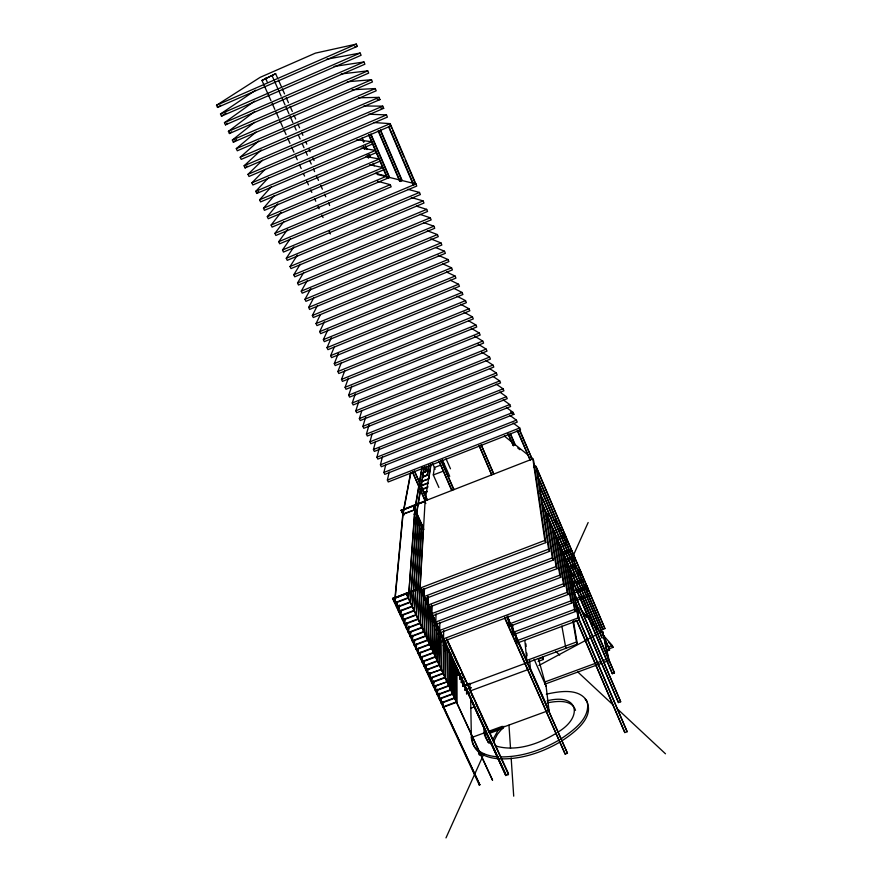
<?xml version="1.0" encoding="UTF-8"?>
<svg xmlns="http://www.w3.org/2000/svg" width="882" height="882" viewBox="0 0 882 882"><rect width="100%" height="100%" fill="white"/><g stroke="black" fill="none" stroke-linecap="round" stroke-linejoin="round"><path stroke-width="1.32" d="M443.051 701.433L443.139 707.298L456.711 702.27L456.534 667.476M441.353 697.706L441.243 703.219L454.825 698.191L454.726 663.551M454.825 698.191L454.903 663.948M478.441 751.288L479.356 754.849L482.575 753.68M479.323 753.195L479.356 754.849M439.468 693.649L439.335 699.128L452.929 694.101L452.918 659.615M452.929 694.101L453.094 660.012M437.571 689.581L437.439 695.038L451.033 690L451.121 653.827M451.033 690L451.297 655.602M435.686 685.435L435.532 690.948L449.136 685.887L449.313 649.891M449.136 685.887L449.478 651.655M433.79 681.334L433.613 686.846L447.24 681.775L447.461 648.546L445.09 649.428M431.882 677.255L431.706 682.734L445.333 677.652L445.642 644.577L443.271 645.47M445.333 677.652L445.818 644.974L443.459 645.867M429.986 673.164L429.788 678.611L443.425 673.528L443.811 640.608L441.441 641.501M443.425 673.528L443.999 641.005L441.628 641.898M443.668 630.751L443.514 638.855L567.17 592.34L558.747 542.606M427.88 668.655L427.869 674.487L441.507 669.394L441.992 636.628L439.622 637.521M439.28 693.241L439.148 698.72L452.742 693.682M439.864 622.229L439.666 630.465L563.477 583.763L555.318 534.602M426.171 664.962L425.94 670.353L439.6 665.249L440.162 632.648L437.792 633.541M439.6 665.249L440.339 633.044L437.968 633.938M424.253 660.85L424.01 666.219L437.681 661.103L438.519 629.053L436.149 629.946M437.384 689.173L437.24 694.63L450.845 689.592M437.681 661.103L438.332 628.657L435.962 629.55M422.335 656.726L422.081 662.073L435.752 656.947L436.502 624.654L434.12 625.558M435.752 656.947L436.678 625.051L434.308 625.955M435.454 686.405L435.333 690.54L448.949 685.479M437.053 629.98L437.252 623.089M437.274 628.976L437.428 623.475M433.591 680.926L433.426 686.428L447.24 681.775M436.039 613.894L435.796 622.031L559.783 575.152L551.889 526.576L549.321 527.568M420.416 652.603L420.152 657.917L433.834 652.79L434.661 620.652L432.279 621.556M433.834 652.79L434.848 621.049L432.467 621.953M431.651 678.214L431.507 682.315L445.134 677.244M418.509 648.259L418.211 653.76L431.904 648.612L432.864 615.427M431.904 648.612L433.051 615.823M416.58 644.125L416.271 649.593L429.975 644.444L431.463 605.019M429.788 672.757L429.589 678.203L443.227 673.12M432.213 605.526L431.915 613.585L556.068 566.52L548.45 518.528L545.903 519.509M429.975 644.444L431.232 605.978M414.65 639.979L414.331 645.415L428.035 640.255L429.192 606.926M428.035 640.255L429.435 605.956M428.365 596.916L428.013 605.096L552.341 557.854L544.999 510.446L542.441 511.439M425.973 664.543L425.752 669.945L439.401 664.841M412.732 635.746L412.379 641.236L426.094 636.065L427.649 596.089M426.094 636.065L427.836 596.486M424.066 660.431L423.823 665.8L437.483 660.684M410.792 631.589L410.428 637.047L424.154 631.865L425.499 598.878M424.154 631.865L425.752 597.93M424.518 588.448L424.11 596.596L548.604 549.166L536.124 466.501L533.996 464.77M422.147 656.318L421.894 661.654L435.565 656.528M420.229 652.184L419.953 657.509L433.635 652.371M408.95 626.066L408.476 632.857L422.213 627.664L423.955 588.889M422.213 627.664L424.132 589.286M427.153 499.344L427.108 500.105L414.386 470.955L427.153 499.344L425.157 500.116L418.311 619.23L404.562 624.445L404.981 618.988M418.244 649.218L418.013 653.341L431.706 648.204M406.922 623.166L406.525 628.657L420.262 623.453L421.894 588.967M420.262 623.453L422.081 589.374M425.256 501.274L401.299 510.612L425.256 501.274L412.379 471.749L424.595 498.881M416.392 643.706L416.072 649.174L429.777 644.025M424.694 501.053L425.819 503.556M418.311 619.23L423.272 528.02L420.89 528.946M403.03 614.798L402.6 620.233L416.359 615.008L421.75 524.669L419.193 525.22M414.463 639.56L414.132 645.007L427.847 639.836M416.359 615.008L421.585 524.294M401.09 610.52L400.626 616.011L414.408 610.774L420.064 520.931L417.506 521.494M412.533 635.327L412.192 640.817L425.907 635.646M414.408 610.774L419.887 520.567M399.248 604.964L398.664 611.777L412.445 606.529L418.366 517.194L415.808 517.756M410.505 632.537L410.24 636.628L423.966 631.446M412.445 606.529L418.2 516.819M408.664 627.003L408.278 632.438L422.015 627.245M397.176 602.119L396.691 607.533L410.483 602.285L416.668 513.456L420.67 489.323M410.483 602.285L416.502 513.081L420.284 490.304M406.723 622.747L406.326 628.238L420.075 623.034M410.847 472.763L403.008 514.36L394.717 603.288L408.509 598.029L414.97 509.708L422.103 467.692M408.509 598.029L414.805 509.333L418.95 484.946M404.783 618.569L404.364 624.026L418.123 618.811M413.294 505.496L423.514 528.053M402.831 614.379L402.401 619.803L416.161 614.589M400.891 610.101L400.439 615.581L414.209 610.344M398.94 605.901L398.466 611.347L412.247 606.11M396.977 601.7L396.492 607.114L410.284 601.855M410.692 472.41L402.842 513.986L394.519 602.869L408.311 597.599M420.185 588.051L506.191 775.366L420.196 587.842L392.534 598.613L544.844 540.434L532.86 458.838L530.744 457.141M403.416 515.242L401.145 510.083L403.427 515.088M443.668 467.515L444.153 463.822M438.905 487.481L433.305 474.935L434.396 467.515L440.493 465.2M425.113 500.888L430.802 464.164M421.464 481.726L428.828 478.838L430.89 465.509M422.357 477.283L427.274 475.354L428.586 465.729M424.44 494.383L424.859 491.737M427.274 475.354L428.95 464.748M423.25 472.829L425.708 471.859L426.403 466.247M425.708 471.859L426.557 466.589M422.897 490.943L423.316 488.308M421.111 486.644L424.451 466.534M421.133 488.749L421.585 486.037M420.957 486.28L424.077 467.526M491.517 744.265L491.781 742.887M419.413 482.233L421.949 467.339M513.192 423.051L519.718 427.957L520.545 429.898L388.234 481.958L387.374 480.062L389.205 472.024M509.807 415.29L516.411 420.174L517.238 422.125L384.773 474.362L383.913 472.454L385.787 464.516M506.411 407.517L513.092 412.379L513.919 414.331L381.3 466.743L380.429 464.825L382.391 456.854M503.126 399.811L509.763 404.551L510.59 406.514L377.816 459.092L376.945 457.185L379.293 448.001M499.708 391.994L506.411 396.702L507.249 398.664L374.321 451.43L373.45 449.511L375.556 441.595M496.268 384.155L503.071 388.83L503.909 390.803L370.815 443.745L369.944 441.816L372.138 433.867M492.961 376.382L499.708 380.936L500.546 382.909L367.309 436.028L366.427 434.098L369.062 424.948M489.499 368.5L496.334 373.009L497.172 374.993L363.781 428.299L362.899 426.359L365.644 417.164M486.037 360.595L492.95 365.06L493.799 367.055L360.242 420.538L359.36 418.597L361.774 410.825M481.55 352.028L489.565 357.1L490.414 359.084L356.692 412.765L355.81 410.814L358.742 401.707M478.044 344.09L486.158 349.096L487.007 351.102L353.142 404.959L352.249 402.997L355.314 393.857M474.527 336.13L482.741 341.08L483.601 343.087L349.57 397.132L348.677 395.169L351.808 386.151M493.457 741.96L497.404 734.298L504.074 726.283M471.164 328.247L479.323 333.043L480.183 335.05L345.987 389.282L345.094 387.308L348.368 378.257M492.586 740.064L498.407 729.833M468.805 320.927L475.883 324.973L476.743 326.99L342.403 381.399L341.499 379.425L344.84 370.517M464.064 312.228L472.443 316.881L473.303 318.909L338.798 373.505L337.894 371.52L341.378 362.579M460.68 304.279L468.992 308.766L469.852 310.795L335.193 365.578L334.289 363.593L338.346 353.539M457.097 296.22L465.52 300.619L466.391 302.658L331.566 357.629L330.662 355.644L334.366 346.802M453.502 288.127L462.047 292.449L462.918 294.5L327.939 349.658L327.024 347.662L331.345 337.74M445.983 837.9L483.777 754.044M573.487 555.054L588.151 522.519M450.085 280.123L458.563 284.258L459.434 286.308L324.289 341.665L323.374 339.669L327.883 329.703M446.468 271.998L455.068 276.044L455.939 278.095L320.629 333.65L319.714 331.643L324.311 321.853M442.83 263.85L451.551 267.797L452.433 269.859L316.969 325.601L316.043 323.584L320.243 314.995M438.145 255.24L448.034 259.529L448.916 261.601L313.286 317.531L312.36 315.513L317.255 305.878M435.719 247.588L444.506 251.238L445.388 253.31L309.593 309.439L308.678 307.41L313.76 297.752M430.769 238.879L440.967 242.914L441.849 244.998L305.9 301.324L304.974 299.285L310.806 288.635M427.307 230.764L437.406 234.568L438.299 236.652L302.184 293.177L301.258 291.137L307.333 280.454M423.581 222.54L433.845 226.189L434.738 228.284L298.458 285.007L297.532 282.957L303.717 272.505M419.843 214.304L430.273 217.788L431.166 219.894L294.72 276.816L293.783 274.765L300.233 264.28M416.348 206.123L426.69 209.365L427.583 211.471L290.972 268.591L290.035 266.529L297.333 255.141M484.626 734.177L486.599 731.376M411.266 197.469L423.084 200.909L423.988 203.025L287.223 260.344L286.275 258.283L293.871 246.883M407.771 189.288L419.479 192.43L420.383 194.558L283.453 252.076L282.505 250.003L290.233 238.868M374.111 122.554L390.197 123.634L416.767 186.058L279.671 243.785L278.723 241.701L287.587 229.452M377.419 181.218L390.252 184.68L391.167 186.808L275.868 235.461L274.919 233.377L283.784 221.625M387.507 178.285L272.064 227.104L271.116 225.02L280.95 212.518M383.824 169.741L268.249 218.736L267.29 216.641L277.753 203.896M380.131 161.163L264.424 210.335L263.464 208.229L274.104 195.826M376.438 152.564L260.576 201.912L259.617 199.795L271.336 186.719M268.591 177.657L255.758 191.339L256.728 193.456L258.547 191.482M377.463 174.482L415.863 183.93L413.305 184.768L388.576 126.732L391.123 125.806L252.858 184.977L251.888 182.85L265.195 169.289M368.731 114.219L386.481 114.903L387.418 117.097L248.978 176.466L248.007 174.338L262.494 160.248M261.226 149.94L244.116 165.794L245.097 167.933L247.092 166.048M358.368 97.792L379.028 97.373L379.955 99.578L241.194 159.377L240.213 157.228L258.613 140.988M352.127 89.755L375.269 88.564L376.217 90.769L237.28 150.789L236.299 148.639L256.023 132.068M254.501 122.355L232.363 140.018L233.344 142.167L236.497 139.621M254.777 111.419L228.416 131.363L229.408 133.524L231.536 131.892M254.567 101.11L224.469 122.686L225.461 124.858L227.677 123.248M558.008 732.082C583.454 716.945 578.515 692.767 547.094 700.837M255.582 90.207L220.5 113.987L221.492 116.159L226.001 113.061M270.917 100.592L261.954 80.46L275.636 73.702L277.312 77.473M261.954 80.46L275.636 73.702M217.512 107.439L357.298 46.338L356.35 44.1L315.381 53.141L260.157 77.34L216.52 105.256L217.512 107.439L220.952 105.212M556.233 733.273C538.428 744.154 516.003 752.114 495.243 745.852M560.743 739.028C572.925 730.704 590.731 718.554 587.236 701.554C579.254 687.585 559.397 691.378 546.311 694.178M561.636 741.034C574.083 732.766 595.703 717.264 586.1 700.176M559.486 739.8C541.746 750.218 521.361 757.142 500.612 756.899M560.379 741.795C542.287 752.423 521.438 759.468 500.27 758.829M538.858 665.524L602.571 631.314L609.153 660.497L603.994 662.393M553.378 531.471L560.654 527.634M554.172 533.334L556.597 532.055M559.023 530.777L561.448 529.498M530.104 459.875L532.055 458.927L519.741 429.997L517.778 430.956L517.183 430.493L530.104 459.875L517.778 430.956M507.9 433.812L513.346 445.653L515.22 444.737L510.347 433.338M443.646 643.728L446.094 642.57M444.782 648.358L447.251 647.201M444.462 650.927L448.166 649.174M378.102 130.801L399.767 181.372L401.751 180.457L380.649 131.153M399.767 181.372L402.192 180.567L380.517 129.93M371.046 135.144L389.205 177.37L387.705 178.351L389.612 177.469L370.892 133.943M388.576 126.732L391.123 125.806M216.52 105.256L356.35 44.1M220.5 113.987L360.154 53.052L361.113 55.279L221.492 116.159M224.469 122.686L363.957 61.972L364.905 64.199L225.461 124.858M228.416 131.363L367.739 70.869L368.687 73.085L229.408 133.524M232.363 140.018L371.509 79.733L372.458 81.938L233.344 142.167M236.299 148.639L375.269 88.564M240.213 157.228L379.028 97.373M244.116 165.794L382.755 106.16L383.692 108.343L245.097 167.933M248.007 174.338L386.481 114.903M251.888 182.85L390.197 123.634M255.758 191.339L371.785 141.77L356.868 139.753M256.728 193.456L372.722 143.931M259.617 199.795L375.512 150.403L361.245 148.066M263.464 208.229L379.216 159.014L366.096 156.511M267.29 216.641L382.909 167.591L369.646 164.702M271.116 225.02L386.581 176.146L375.159 173.357M274.919 233.377L390.252 184.68M278.723 241.701L415.863 183.93M282.505 250.003L419.479 192.43M286.275 258.283L423.084 200.909M290.035 266.529L426.69 209.365M293.783 274.765L430.273 217.788M297.532 282.957L433.845 226.189M301.258 291.137L437.406 234.568M304.974 299.285L440.967 242.914M308.678 307.41L444.506 251.238M312.36 315.513L448.034 259.529M316.043 323.584L451.551 267.797M319.714 331.643L455.068 276.044M323.374 339.669L458.563 284.258M327.024 347.662L462.047 292.449M330.662 355.644L465.52 300.619M334.289 363.593L468.992 308.766M337.894 371.52L472.443 316.881M341.499 379.425L475.883 324.973M345.094 387.308L479.323 333.043M348.677 395.169L482.741 341.08M352.249 402.997L486.158 349.096M355.81 410.814L489.565 357.1M359.36 418.597L492.95 365.06M362.899 426.359L496.334 373.009M366.427 434.098L499.708 380.936M369.944 441.816L503.071 388.83M373.45 449.511L506.411 396.702M376.945 457.185L509.763 404.551M380.429 464.825L513.092 412.379M383.913 472.454L516.411 420.174M387.374 480.062L519.718 427.957M423.095 472.476L425.554 471.517M422.202 476.93L427.108 475.001M421.309 481.374L428.828 478.838M421.64 485.332L427.781 482.928M420.571 486.158L427.935 483.281M421.982 489.278L428.112 486.886M422.136 489.631L427.042 487.713M423.536 492.751L427.219 491.307M423.691 493.093L427.373 491.66M401.134 510.237L532.86 458.838L533.676 460.757L545.782 542.617L421.166 590.19M402.842 513.986L414.97 509.708L403.008 514.36M414.11 514.008L416.668 513.456L414.275 514.382M533.555 467.504L536.124 466.501L604.92 628.601L602.924 629.34L537.7 476.269M415.973 518.131L418.366 517.194M417.671 521.868L420.064 520.931M419.369 525.595L421.75 524.669M421.056 529.321L423.272 528.02M556.09 537.866L565.042 534.448L563.003 532.607M556.884 539.729L565.836 536.311M559.265 545.297L568.206 541.89L562.154 536.355M425.091 598.724L549.541 551.338L536.929 468.419M560.059 547.149L567.721 544.227M562.429 552.705L571.371 549.31M563.223 554.546L572.153 551.162L570.147 549.299M428.994 607.224L553.268 560.026L545.859 512.475M433.305 474.935L443.183 471.209M565.594 560.081L574.513 556.696L569.485 552.011M566.376 561.933L568.923 560.963M571.481 559.993L575.296 558.549L573.311 556.696M432.886 615.702L556.994 568.681L549.31 520.545M566.398 567.413L568.934 566.453L578.162 617.885L627.135 731.729L624.831 732.567L576.74 620.873M568.736 567.446L575.108 565.042M569.529 569.287L575.891 566.872M436.766 624.147L560.709 577.313L552.749 528.583M571.757 574.832L574.336 573.862M576.916 572.892L580.775 571.426L578.801 569.552M572.539 576.663L575.119 575.692M577.699 574.722L581.558 573.256L579.584 571.382M440.625 632.559L564.403 585.913L556.178 536.609M572.308 583.123L582.616 579.242M571.812 585.439L574.38 584.468M576.96 583.498L583.388 581.073M439.798 637.918L442.169 637.024M574.149 590.907L587.015 586.067L585.053 584.171M444.473 640.949L568.085 594.479L559.596 544.602M573.642 593.2L587.787 587.886L585.824 585.99M575.979 598.658L583.686 595.769M586.254 594.799L588.823 593.84M562.154 550.577L570.841 600.885L508.738 624.191L509.675 626.297L571.768 603.012L563.003 552.573M445.278 649.825L447.637 648.943M576.762 600.466L589.606 595.659M565.549 558.527L574.513 609.407L512.486 632.615L513.412 634.72L575.428 611.524L566.398 560.511M427.671 674.08L441.507 669.394M578.162 617.885L516.213 641.016L517.15 643.11L579.077 620.002L569.783 568.427M573.245 621.623L576.806 620.3M456.192 671.191L458.673 670.265M460.569 674.388L457.912 674.939L460.393 674.013M462.289 678.137L459.632 678.688L462.113 677.762M463.998 681.874L461.352 682.414L463.833 681.499M573.024 621.799L576.475 641.997L526.797 660.431L524.845 640.409M470.668 683.771L463.061 686.152L469.257 683.848M467.228 684.928L577.368 644.069L573.443 621.126M538.56 659.052L542.375 657.641L543.213 659.549L538.141 661.434M468.496 688.5L470.966 687.585M464.781 689.878L471.142 687.949M529.63 660.563L530.457 668.666L470.029 691.025L469.897 683.197M441.055 702.811L454.638 697.783M468.959 692.679L466.49 693.594L469.136 693.054M442.951 706.89L456.523 701.863M608.459 646.991L612.328 645.558L613.089 647.344L609.208 648.777M609.33 649.097L607.279 649.858L607.489 650.839L609.55 650.078L609.33 649.097L539.519 485.42M470.834 708.224L474.582 706.846M545.153 681.863L600.598 661.434M603.178 660.486L608.337 658.589L602.571 631.314M544.701 684.223L601.414 663.341M570.048 574.899L612.351 673.705L614.467 672.933L542.276 503.545M488.529 731.354L502.288 726.327L503.203 728.334L489.444 733.361M488.992 732.358L549.001 710.418L546.123 686.361L538.417 658.733M484.383 735.103L485.188 734.816L485.001 729.48M478.474 752.941L480.084 752.357M575.329 602.075L618.469 702.568L620.674 701.763L574.16 592.704M479.786 784.638L479.345 785.057L479.786 784.638L393.008 598.228L479.797 784.892M492.52 780.041L406.128 593.222L492.531 780.294M508.44 774.561L446.788 638.998L508.363 773.293L508.44 774.561L505.75 775.532L506.18 775.113M504.758 618.282L565.175 754.088L567.446 753.272L506.996 616.353M354.652 46.9L357.298 46.338M547.457 702.833C556.575 701.069 571.889 699.062 575.527 710.341M326.693 59.226L360.154 53.052M334.135 66.437L363.957 61.972M341.158 73.945L367.739 70.869M347.299 81.75L371.509 79.733M377.276 99.611L379.955 99.578M363.847 105.972L382.755 106.16M380.98 108.299L383.692 108.343M498.132 756.778C486.765 756.414 471.969 750.913 471.385 737.617L470.635 697.486M499.036 758.763C488.363 758.233 474.858 753.834 472.554 741.905M491.583 744.088C485.739 740.968 483.248 733.945 484.119 727.573M510.634 411.927L513.919 414.331M504.25 435.973L511.67 441.904M513.787 443.591L527.568 454.605M532.055 458.927L519.674 430.802M517.756 447.99L519.884 449.688M545.638 512.475L551.724 517.921M553.753 519.73L558.824 524.272M565.362 543.764L568.361 546.531M555.66 651.335L559.695 655.094M577.831 672.007L613.089 704.905M617.124 708.665L665.48 753.79M571.668 558.449L574.667 561.261M579 574.061L580.962 575.935M585.472 588.823L587.324 590.631M585.185 699.194L585.88 699.922M593.795 624.368L594.457 625.04L582.715 597.588M488.837 743.129L488.209 742.423M579.871 608.459L589.782 619.792M593.399 623.916L600.609 632.162M602.417 634.224L612.328 645.558M583.3 613.244L586.916 617.378M595.934 627.708L597.742 629.781M608.58 642.173L613.089 647.344M488.022 742.17L484.306 732.887L471.385 737.617L472.333 740.34M392.556 598.404L479.345 785.057M505.728 775.278L419.744 588.018L505.75 775.532M446.832 640.453L450.801 649.097M451.937 651.566L458.739 666.395M461.562 672.569L464.968 679.978M471.186 693.539L472.906 697.287M475.773 703.549L479.797 712.325M480.944 714.828L487.834 729.855M403.824 514.934L401.542 509.928L403.813 515.088M423.702 529.299L412.908 505.496L423.691 529.465M504.68 617.224L565.175 754.088M272.042 103.106L274.842 109.401M275.967 111.915L278.767 118.199M279.892 120.724L282.692 127.008M283.817 129.522L286.055 134.56M287.73 138.331L289.98 143.369M291.655 147.14L293.904 152.167M295.58 155.949L297.267 159.719M299.505 164.758L301.192 168.528M303.43 173.556L304.555 176.08M306.793 181.108L308.48 184.878M310.718 189.917L311.842 192.43M314.642 198.726L315.767 201.239M318.005 206.267L319.13 208.791M321.93 215.076L323.055 217.589M329.218 231.437L330.342 233.951M432.356 462.929L435.157 469.213M272.207 75.984L281.137 96.116M282.251 98.63L285.04 104.914M286.154 107.439L288.943 113.723M290.057 116.237L292.846 122.532M294.522 126.302L296.187 130.073M298.425 135.111L300.101 138.882M302.328 143.92L304.003 147.691M305.668 151.461L307.344 155.243M309.571 160.27L311.247 164.041M313.485 169.079L314.598 171.593M316.825 176.62L318.501 180.402M320.728 185.429L322.404 189.2M324.631 194.238L325.745 196.752M328.534 203.047L329.659 205.561M442.312 459.676L449.721 476.379M507.745 617.554L509.972 622.549M511.075 625.04L513.853 631.28M514.956 633.783L527.712 662.492M530.457 668.666L549.001 710.418M507.073 617.411L567.446 753.272M265.515 78.123L267.191 81.894M278.425 79.997L281.204 86.282M282.317 88.806L284.544 93.834M286.22 97.615L288.447 102.643M290.112 106.413L292.339 111.452M294.015 115.222L295.679 119.004M297.907 124.031L299.582 127.813M301.809 132.84L302.923 135.354M305.701 141.649L306.815 144.163M309.042 149.201L310.155 151.715M312.945 158.01L314.058 160.524M446.027 458.739L450.482 468.805M534.128 659.262L546.123 686.361M565.869 648.347L561.845 625.955M362.293 138.242L363.924 142.002M365.545 145.762L367.177 149.532M369.338 154.548L370.418 157.051M373.13 163.324L374.211 165.838M376.923 172.111L378.003 174.614M361.94 138.198L363.56 141.947M365.732 146.963L366.813 149.466M368.974 154.482L370.054 156.985M363.693 146.61L364.773 149.124M367.485 155.397L368.577 157.9M363.34 146.555L364.42 149.058M367.132 155.32L368.213 157.834M576.475 641.997L577.368 644.069M576.222 603.586L618.469 702.568M544.844 540.434L545.782 542.617M548.604 549.166L549.541 551.338M552.341 557.854L553.268 560.026M556.068 566.52L556.994 568.681M559.783 575.152L560.709 577.313M563.477 583.763L564.403 585.913M567.17 592.34L568.085 594.479M570.841 600.885L571.768 603.012M574.513 609.407L575.428 611.524M368.963 134.814L387.705 178.351M368.588 134.781L386.768 177.006M577.093 621.06L624.831 732.567M542.254 497.558L601.91 637.267M540.225 493.314L602.108 638.237M605.339 645.789L607.489 650.839M542.408 504.372L614.467 672.933M588.371 615.978L589.441 618.469M591.039 622.218L592.109 624.71M510.325 434.165L514.647 444.285M580.257 597.864L591.987 625.283M572.054 579.033L606.166 658.744M607.246 661.279L612.351 673.705M378.51 130.845L400.196 181.483M508.462 434.253L513.346 445.653M574.336 593.696L620.674 701.763M537.05 469.147L604.92 628.601M390.682 125.773L391.751 128.298M392.821 130.823L404.099 157.316M405.18 159.84L415.378 183.809M389.017 126.765L413.79 184.889M539.211 479.312L602.924 629.34M539.641 486.191L609.55 650.078M627.135 731.729L578.349 617.477L575.968 604.269M572.01 579.694L575.119 596.905M576.31 603.52L579.176 619.407M571.47 579.176L574.072 593.696M542.893 656.881L543.213 659.549M525.87 643.761L526.135 646.451M526.797 653.121L527.05 655.811M516.676 637.675L516.918 640.387M515.529 632.879L516.102 639.659M512.651 625.294L513.092 630.685M511.836 624.566L512.376 631.28M509.146 619.462L509.465 623.563M508.109 616.011L508.627 622.824M508.98 725.213L510.524 748.41M511.163 757.969L513.71 796.17M466.435 689.481L466.655 693.969M464.737 685.777L464.946 690.253M463.204 682.436L463.237 686.527M463.028 682.073L463.061 686.152M461.484 677.376L461.518 682.789M461.319 678.357L461.352 682.414M459.787 673.661L459.809 679.052M459.621 674.631L459.632 678.688M458.078 671.279L458.089 675.314M457.901 670.915L457.912 674.939M456.711 667.872L456.711 702.27M453.723 488.97L453.723 489.719L441.077 460.459L453.723 488.97M451.716 489.753L451.705 490.502L439.06 461.253L451.716 489.753M420.394 588.272L392.733 599.043L420.394 588.272M491.572 474.196L479.091 445.498L491.616 474.935L491.572 474.196M493.6 473.402L481.12 444.693L493.644 474.141L493.6 473.402"/></g></svg>
